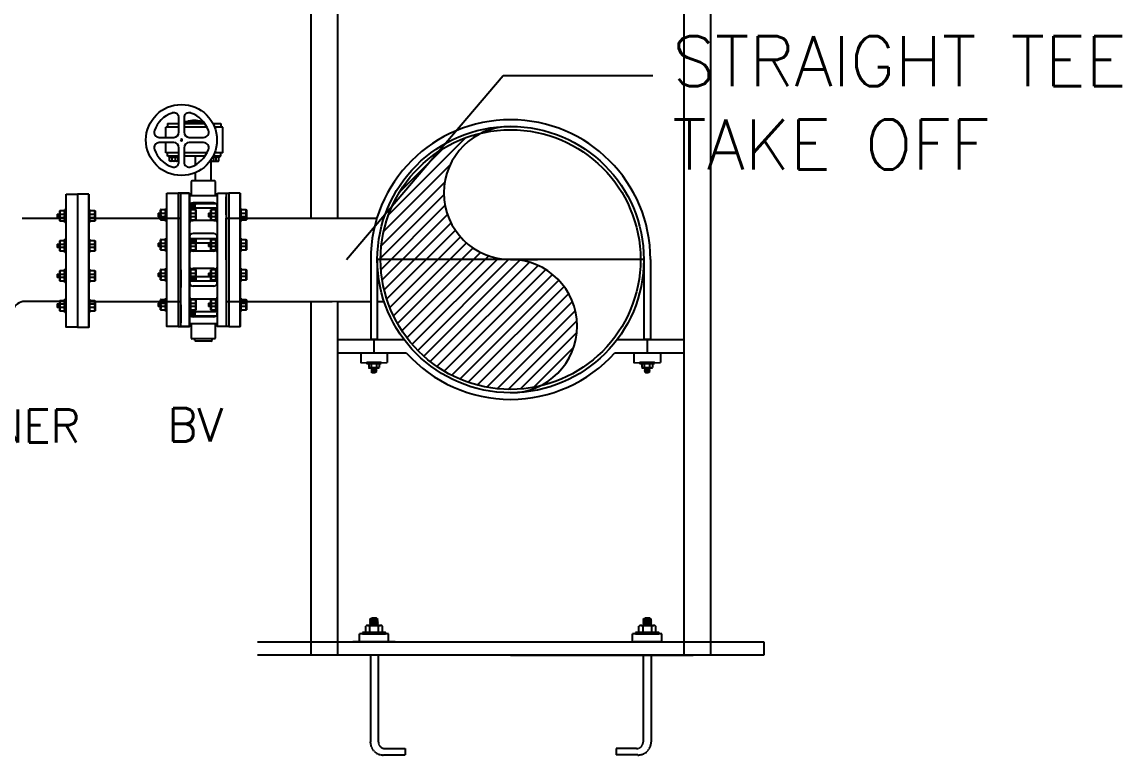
# Model space of a CAD drawing. Header units: inches. Extents: x 72601 to 92539, y -26779 to -15965.
# Drawn here: x 77623 to 79274, y -26243 to -25142 of the extents above; entities that cross this region are included whole.
import ezdxf

# ---------------------------------------------------------------- set-up
doc = ezdxf.new("R2010")
doc.units = ezdxf.units.IN
doc.header["$MEASUREMENT"] = 0
doc.linetypes.add('CENTERX2', pattern=[4, 2.5, -0.5, 0.5, -0.5])
doc.layers.add('FENCE', color=1, linetype='Continuous')
doc.layers.add('M-X-BKGD', color=8, linetype='Continuous')
doc.styles.add('SIMS', font='simplex.shx')
doc.styles.get("Standard").update_dxf_attribs({"font": 'arial.ttf'})
doc.dimstyles.get("Standard").update_dxf_attribs({"dimtxt": 0.18, "dimasz": 0.18, "dimexe": 0.18, "dimexo": 0.0625, "dimgap": 0.09, "dimtad": 0, "dimtih": 1, "dimtoh": 1, "dimdec": 4, "dimzin": 0, "dimdsep": 46, "dimtxsty": 'Standard', "dimcen": 0.09, "dimadec": 0, "dimazin": 0, "dimtfac": 1, "dimtdec": 4, "dimtofl": 0, "dimtmove": 0, "dimatfit": 3, "dimfxl": 1, "dimtolj": 1, "dimtzin": 0, "dimarcsym": 0})

msp = doc.modelspace()

# ---------------------------------------------------------------- hatches: boundary and pattern name
at = {"layer": 'M-X-BKGD'}
h = msp.add_hatch(dxfattribs=at)
h.set_pattern_fill('ANSI31', color=256, scale=100)
h.set_pattern_definition([(45, (-21363.528, -30658.236), (-8.8388348, 8.8388348), [])])
h.paths.add_polyline_path([(78399.7, -25689.2, 0.797755), (78356.4, -25499.1, -0.797722), (78313.1, -25309, 0.350006), (78161.4, -25499.1, 0.481449)])
h.paths.add_polyline_path([(78356.5, -24746.2, 0.414214), (78231.5, -24871.2, 0.414214), (78356.5, -24996.2, 1), (78356.5, -24871.2, -1)])
h.paths.add_polyline_path([(78356.5, -24368.3, 1), (78356.5, -24243.3, -1), (78356.5, -24118.3, 0.414214), (78231.5, -24243.3, 0.414214)])

# ---------------------------------------------------------------- linework, layer by layer
for p, q in [((78056.5, -24368.3), (78056.4, -25437)), ((78656.5, -24368.3), (78656.4, -26093.2)), ((78096.5, -24398.3), (78096.4, -25437)), ((78616.5, -24398.3), (78616.4, -26093.2)), ((77895.6, -25292.3), (77866.3, -25292.3)), ((77838.9, -25315.8), (77838.9, -25300.3)), ((77858.5, -25300.3), (77838.9, -25300.3)), ((77841.6, -25295), (77841.6, -25300.3)), ((77841.6, -25295), (77858.5, -25295)), ((77866.3, -25295), (77897.6, -25295)), ((77900.8, -25300.3), (77866.3, -25300.3)), ((77909.8, -25295), (77921.6, -25295)), ((77924.3, -25300.3), (77912.2, -25300.3)), ((77921.6, -25295), (77921.6, -25300.3)), ((77924.3, -25338.7), (77924.3, -25300.3)), ((77838.9, -25338.7), (77838.9, -25323.2)), ((77858.5, -25338.7), (77838.9, -25338.7)), ((77841.6, -25344), (77841.6, -25338.7)), ((77900.8, -25338.7), (77866.3, -25338.7)), ((77924.3, -25338.7), (77912.2, -25338.7)), ((77921.6, -25344), (77921.6, -25338.7)), ((77858.5, -25344), (77841.6, -25344)), ((77897.6, -25344), (77866.3, -25344)), ((77883.7, -25356.8), (77883.7, -25344)), ((77907.2, -25380.8), (77907.2, -25351.2)), ((77921.6, -25344), (77909.8, -25344)), ((77883.7, -25380.8), (77883.7, -25368.4)), ((77877.3, -25403.5), (77877.3, -25381.9)), ((77912.5, -25380.8), (77878.4, -25380.8)), ((77913.6, -25403.5), (77913.6, -25381.9)), ((77723.3, -25401), (77723.3, -25441)), ((77723.3, -25401), (77723.3, -25411)), ((77874.7, -25399.6), (77874.7, -25439.6)), ((77874.7, -25399.6), (77874.7, -25409.6)), ((77916.3, -25403.5), (77874.7, -25403.5)), ((77916.3, -25595.5), (77916.3, -25403.5)), ((77950.3, -25399.6), (77950.3, -25439.6)), ((77950.3, -25399.6), (77950.3, -25409.6)), ((77723.3, -25411), (77723.3, -25456)), ((77874.7, -25409.6), (77874.7, -25454.6)), ((77910.9, -25414), (77880, -25414)), ((77950.3, -25409.6), (77950.3, -25454.6)), ((77623.1, -25437), (77687.6, -25437)), ((77675.9, -25430.8), (77675.9, -25436.2)), ((77687.6, -25437), (77689.2, -25437)), ((77723.3, -25437), (77861.3, -25437)), ((77723.3, -25441), (77723.3, -25481)), ((77827.3, -25429.4), (77827.3, -25434.7)), ((77874.7, -25439.6), (77874.7, -25479.6)), ((77910.9, -25440.6), (77880, -25440.6)), ((77902.9, -25429.4), (77902.9, -25434.7)), ((77929.6, -25499.5), (77929.6, -25437)), ((77929.6, -25437), (78088.5, -25437)), ((77950.3, -25439.6), (77950.3, -25479.6)), ((77959.8, -25437), (78096.4, -25437)), ((78096.4, -25437), (78155.8, -25437)), ((77723.3, -25456), (77723.3, -25501)), ((77874.7, -25454.6), (77874.7, -25499.6)), ((77950.3, -25454.6), (77950.3, -25499.6)), ((77827.3, -25474.4), (77827.3, -25479.7)), ((77910.9, -25460), (77880, -25460)), ((77902.9, -25474.4), (77902.9, -25479.7)), ((77675.9, -25475.8), (77675.9, -25481.2)), ((77723.3, -25481), (77723.3, -25521)), ((77874.7, -25479.6), (77874.7, -25519.6)), ((77910.9, -25486.6), (77880, -25486.6)), ((77950.3, -25479.6), (77950.3, -25519.6)), ((77723.3, -25501), (77723.3, -25546)), ((77874.7, -25499.6), (77874.7, -25544.6)), ((77950.3, -25499.6), (77950.3, -25544.6)), ((78146.4, -25499.1), (78146.4, -25619.1)), ((78556.4, -25499.1), (78156.4, -25499.1)), ((78156.4, -25499.1), (78156.4, -25619.1)), ((78356.4, -25499.1), (78396.6, -25499.1)), ((78556.4, -25499.1), (78556.4, -25619.1)), ((78566.4, -25499.1), (78566.4, -25619.1)), ((77675.9, -25520.8), (77675.9, -25526.2)), ((77723.3, -25521), (77723.3, -25561)), ((77827.3, -25519.4), (77827.3, -25524.7)), ((77874.7, -25519.6), (77874.7, -25559.6)), ((77910.9, -25512.4), (77880, -25512.4)), ((77902.9, -25519.4), (77902.9, -25524.7)), ((77950.3, -25519.6), (77950.3, -25559.6)), ((77910.9, -25539.1), (77880, -25539.1)), ((77723.3, -25546), (77723.3, -25591)), ((77874.7, -25544.6), (77874.7, -25589.6)), ((77950.3, -25544.6), (77950.3, -25589.6)), ((77684.4, -25562), (77627.1, -25562)), ((77687.6, -25562), (77627.1, -25562)), ((77675.9, -25565.8), (77675.9, -25571.2)), ((77687.6, -25562), (77689.2, -25562)), ((77723.3, -25561), (77723.3, -25601)), ((77723.3, -25562), (77861.3, -25562)), ((77827.3, -25564.4), (77827.3, -25569.7)), ((77874.7, -25559.6), (77874.7, -25599.6)), ((77910.9, -25558.4), (77880, -25558.4)), ((77902.9, -25564.4), (77902.9, -25569.7)), ((77929.6, -25562), (78088.7, -25562)), ((77950.3, -25559.6), (77950.3, -25599.6)), ((77959.8, -25561.6), (78096.4, -25562)), ((78056.4, -25561.9), (78056.4, -26093.2)), ((78096.4, -25562), (78146.4, -25562.2)), ((78096.4, -25562), (78096.4, -26093.2)), ((78156.4, -25562.2), (78166.7, -25562.3)), ((77874.7, -25589.6), (77874.7, -25599.6)), ((77910.9, -25585.1), (77880, -25585.1)), ((77950.3, -25589.6), (77950.3, -25599.6)), ((77723.3, -25591), (77723.3, -25601)), ((77916.3, -25595.5), (77874.7, -25595.5)), ((77877.3, -25617.1), (77877.3, -25595.5)), ((77913.6, -25617.1), (77913.6, -25595.5)), ((77912.5, -25618.2), (77878.4, -25618.2)), ((77882.7, -25620.6), (77882.7, -25618.2)), ((77907.2, -25621.7), (77883.7, -25621.7)), ((77908.3, -25620.6), (77908.3, -25618.2)), ((78096.4, -25619.1), (78196.4, -25619.1)), ((78156.4, -25619.1), (78146.4, -25619.1)), ((78151.4, -25619.1), (78151.4, -25639.1)), ((78176.4, -25619.1), (78176.4, -25619.1)), ((78516.4, -25619.1), (78616.4, -25619.1)), ((78566.4, -25619.1), (78556.4, -25619.1)), ((78566.4, -25619.1), (78556.4, -25619.1)), ((78561.4, -25619.1), (78561.4, -25639.1)), ((78096.4, -25639.1), (78199.9, -25639.1)), ((78131.5, -25639.1), (78131.5, -25654)), ((78171.4, -25639.1), (78171.4, -25653.9)), ((78512.9, -25639.1), (78616.4, -25639.1)), ((78541.5, -25639.1), (78541.5, -25654)), ((78581.4, -25639.1), (78581.4, -25653.9)), ((78131.5, -25654), (78171.4, -25653.9)), ((78143.4, -25656), (78143.4, -25661.2)), ((78147.1, -25656), (78147.1, -25661.2)), ((78155.6, -25661.2), (78155.6, -25656)), ((78159.3, -25656), (78159.3, -25661.2)), ((78541.5, -25654), (78581.4, -25653.9)), ((78553.4, -25656), (78553.4, -25661.2)), ((78557.1, -25656), (78557.1, -25661.2)), ((78565.6, -25661.2), (78565.6, -25656)), ((78569.3, -25656), (78569.3, -25661.2)), ((78157.5, -25661.9), (78145.2, -25661.9)), ((78147.4, -25662.1), (78147.6, -25661.9)), ((78147.4, -25662.1), (78148, -25662.5)), ((78147.4, -25663), (78148, -25662.5)), ((78147.4, -25663), (78148, -25663.4)), ((78147.4, -25663.9), (78148, -25663.4)), ((78147.4, -25663.9), (78148, -25664.4)), ((78147.4, -25664.8), (78148, -25664.4)), ((78147.4, -25664.8), (78148, -25665.3)), ((78147.4, -25665.8), (78148, -25665.3)), ((78147.4, -25665.8), (78148, -25666.2)), ((78147.4, -25666.7), (78148, -25666.2)), ((78147.4, -25666.7), (78148, -25667.2)), ((78147.4, -25667.6), (78148, -25667.2)), ((78147.4, -25667.6), (78149, -25668.8)), ((78154.9, -25667.8), (78147.7, -25667.8)), ((78154.9, -25662.2), (78148, -25662.5)), ((78154.9, -25663.2), (78148, -25663.4)), ((78154.9, -25664.1), (78148, -25664.4)), ((78154.9, -25665), (78148, -25665.3)), ((78154.9, -25666), (78148, -25666.2)), ((78154.9, -25666.9), (78148, -25667.2)), ((78149, -25668.8), (78153.3, -25668.8)), ((78154.9, -25667.8), (78153.3, -25668.8)), ((78155.4, -25661.9), (78154.9, -25662.2)), ((78155.6, -25662.7), (78154.9, -25662.2)), ((78155.6, -25662.7), (78154.9, -25663.2)), ((78155.6, -25663.6), (78154.9, -25663.2)), ((78155.6, -25663.6), (78154.9, -25664.1)), ((78155.6, -25664.6), (78154.9, -25664.1)), ((78155.6, -25664.6), (78154.9, -25665)), ((78155.6, -25665.5), (78154.9, -25665)), ((78155.6, -25666.5), (78154.9, -25666.9)), ((78155.6, -25667.4), (78154.9, -25666.9)), ((78155.6, -25667.4), (78154.9, -25667.8)), ((78155.6, -25665.5), (78155, -25666)), ((78155.6, -25666.5), (78155, -25666)), ((78567.5, -25661.9), (78555.2, -25661.9)), ((78557.4, -25662.1), (78557.6, -25661.9)), ((78557.4, -25662.1), (78558, -25662.5)), ((78557.4, -25663), (78558, -25662.5)), ((78557.4, -25663), (78558, -25663.5)), ((78557.4, -25663.9), (78558, -25663.5)), ((78557.4, -25663.9), (78558, -25664.4)), ((78557.4, -25664.9), (78558, -25664.4)), ((78557.4, -25664.9), (78558, -25665.3)), ((78557.4, -25665.8), (78558, -25665.3)), ((78557.4, -25665.8), (78558, -25666.2)), ((78557.4, -25666.7), (78558, -25666.2)), ((78557.4, -25666.7), (78558, -25667.2)), ((78557.4, -25667.6), (78558, -25667.2)), ((78557.4, -25667.6), (78559, -25668.8)), ((78564.9, -25667.9), (78557.7, -25667.9)), ((78564.9, -25662.3), (78558, -25662.5)), ((78564.9, -25663.2), (78558, -25663.5)), ((78564.9, -25664.1), (78558, -25664.4)), ((78564.9, -25665), (78558, -25665.3)), ((78564.9, -25666), (78558, -25666.2)), ((78564.9, -25666.9), (78558, -25667.2)), ((78559, -25668.8), (78563.3, -25668.8)), ((78564.9, -25667.9), (78563.3, -25668.8)), ((78565.4, -25661.9), (78564.9, -25662.3)), ((78565.6, -25662.7), (78564.9, -25662.3)), ((78565.6, -25662.7), (78564.9, -25663.2)), ((78565.6, -25663.6), (78564.9, -25663.2)), ((78565.6, -25663.6), (78564.9, -25664.1)), ((78565.6, -25664.6), (78564.9, -25664.1)), ((78565.6, -25664.6), (78564.9, -25665)), ((78565.6, -25665.5), (78564.9, -25665)), ((78565.6, -25666.5), (78564.9, -25666.9)), ((78565.6, -25667.4), (78564.9, -25666.9)), ((78565.6, -25667.4), (78564.9, -25667.9)), ((78565.6, -25665.5), (78565, -25666)), ((78565.6, -25666.5), (78565, -25666)), ((78138.9, -26058.1), (78138.9, -26049.8)), ((78141.7, -26048.6), (78161.4, -26048.6)), ((78144.8, -26039.9), (78145.8, -26039.1)), ((78144.8, -26039.9), (78145.8, -26040.6)), ((78144.8, -26041.3), (78145.8, -26040.6)), ((78144.8, -26041.3), (78145.8, -26042.1)), ((78144.8, -26042.8), (78145.8, -26042.1)), ((78144.8, -26042.8), (78145.8, -26043.6)), ((78144.8, -26044.4), (78145.8, -26043.6)), ((78144.8, -26044.4), (78145.8, -26045.1)), ((78144.8, -26045.9), (78145.8, -26045.1)), ((78144.8, -26045.9), (78145.8, -26046.6)), ((78144.8, -26047.3), (78145.8, -26046.6)), ((78144.8, -26047.3), (78145.8, -26048.1)), ((78144.8, -26049.8), (78144.8, -26058.1)), ((78145.2, -26048.6), (78145.8, -26048.1)), ((78145.8, -26039.1), (78148.4, -26037.6)), ((78145.8, -26039.1), (78157.3, -26039.1)), ((78145.8, -26040.6), (78156.8, -26040.2)), ((78145.8, -26042.1), (78156.8, -26041.7)), ((78145.8, -26043.6), (78156.8, -26043.2)), ((78145.8, -26045.1), (78156.8, -26044.7)), ((78145.8, -26046.6), (78156.8, -26046.2)), ((78145.8, -26048.1), (78156.8, -26047.6)), ((78155.3, -26037.6), (78148.4, -26037.6)), ((78157.8, -26039.5), (78155.3, -26037.6)), ((78157.8, -26039.5), (78156.8, -26040.2)), ((78157.8, -26041), (78156.8, -26040.2)), ((78157.8, -26041), (78156.8, -26041.7)), ((78157.8, -26042.5), (78156.8, -26041.7)), ((78157.8, -26042.5), (78156.8, -26043.2)), ((78157.8, -26043.9), (78156.8, -26043.2)), ((78157.8, -26043.9), (78156.8, -26044.7)), ((78157.8, -26045.4), (78156.8, -26044.7)), ((78157.8, -26045.4), (78156.8, -26046.2)), ((78157.8, -26046.9), (78156.8, -26046.2)), ((78157.8, -26046.9), (78156.8, -26047.6)), ((78157.8, -26048.4), (78156.8, -26047.6)), ((78157.8, -26048.4), (78157.6, -26048.6)), ((78158.4, -26058.1), (78158.4, -26049.8)), ((78164.3, -26058.1), (78164.3, -26049.8)), ((78548.9, -26058.1), (78548.9, -26049.8)), ((78551.7, -26048.6), (78571.4, -26048.6)), ((78554.8, -26039.8), (78555.8, -26039.1)), ((78554.8, -26039.8), (78555.8, -26040.6)), ((78554.8, -26041.3), (78555.8, -26040.6)), ((78554.8, -26041.3), (78555.8, -26042)), ((78554.8, -26042.8), (78555.8, -26042)), ((78554.8, -26042.8), (78555.8, -26043.6)), ((78554.8, -26044.4), (78555.8, -26043.6)), ((78554.8, -26044.4), (78555.8, -26045.1)), ((78554.8, -26045.8), (78555.8, -26045.1)), ((78554.8, -26045.8), (78555.8, -26046.6)), ((78554.8, -26047.3), (78555.8, -26046.6)), ((78554.8, -26047.3), (78555.8, -26048.1)), ((78554.8, -26049.8), (78554.8, -26058.1)), ((78555.1, -26048.6), (78555.8, -26048.1)), ((78555.8, -26039.1), (78558.4, -26037.6)), ((78555.8, -26039.1), (78567.3, -26039.1)), ((78555.8, -26040.6), (78566.8, -26040.2)), ((78555.8, -26042.1), (78566.8, -26041.7)), ((78555.8, -26043.6), (78566.8, -26043.2)), ((78555.8, -26045.1), (78566.8, -26044.7)), ((78555.8, -26046.6), (78566.8, -26046.1)), ((78555.8, -26048.1), (78566.8, -26047.6)), ((78565.3, -26037.6), (78558.4, -26037.6)), ((78567.8, -26039.5), (78565.3, -26037.6)), ((78567.8, -26039.5), (78566.8, -26040.2)), ((78567.8, -26040.9), (78566.8, -26040.2)), ((78567.8, -26040.9), (78566.8, -26041.7)), ((78567.8, -26042.4), (78566.8, -26041.7)), ((78567.8, -26042.4), (78566.8, -26043.2)), ((78567.8, -26043.9), (78566.8, -26043.2)), ((78567.8, -26043.9), (78566.8, -26044.7)), ((78567.8, -26045.4), (78566.8, -26044.7)), ((78567.8, -26045.4), (78566.8, -26046.1)), ((78567.8, -26046.9), (78566.8, -26046.1)), ((78567.8, -26046.9), (78566.8, -26047.6)), ((78567.8, -26048.4), (78566.8, -26047.6)), ((78567.8, -26048.4), (78567.5, -26048.6)), ((78568.4, -26058.1), (78568.4, -26049.8)), ((78574.3, -26058.1), (78574.3, -26049.8)), ((78173.4, -26061.3), (78129.5, -26061.4)), ((78129.5, -26073.3), (78129.5, -26061.4)), ((78173.4, -26073.3), (78173.4, -26061.3)), ((78583.4, -26061.3), (78539.4, -26061.3)), ((78539.4, -26073.3), (78539.4, -26061.4)), ((78583.4, -26073.2), (78583.4, -26061.3)), ((77976.4, -26073.2), (78736.4, -26073.2)), ((78183.4, -26073.2), (78119.5, -26073.2)), ((78171.4, -26073.2), (78131.4, -26073.2)), ((78581.4, -26073.2), (78541.4, -26073.2)), ((78736.4, -26073.2), (78736.4, -26093.3)), ((78736.4, -26093.3), (77976.4, -26093.2)), ((78356.4, -26093.2), (78630.6, -26093.2))]:
    msp.add_line(p, q, dxfattribs=at)
at = {"layer": 'M-X-BKGD', "linetype": 'Continuous'}
for p, q in [((77858.5, -25307.9), (77858.5, -25286.2)), ((77866.3, -25286.2), (77866.3, -25307.9)), ((77829.1, -25315.6), (77850.8, -25315.6)), ((77850.8, -25323.4), (77829.1, -25323.4)), ((77874, -25315.6), (77895.6, -25315.6)), ((77895.6, -25323.4), (77874, -25323.4)), ((77858.5, -25352.7), (77858.5, -25331.1)), ((77866.3, -25331.1), (77866.3, -25352.7)), ((77843.3, -25344), (77843.3, -25345.4)), ((77843.3, -25344), (77858.2, -25344)), ((77843.3, -25345.4), (77858.2, -25345.4)), ((77844.7, -25345.9), (77845.2, -25345.4)), ((77844.7, -25350.7), (77844.7, -25345.9)), ((77845.2, -25351.2), (77844.7, -25350.7)), ((77856.4, -25351.2), (77845.2, -25351.2)), ((77848.7, -25350.2), (77848.7, -25345.4)), ((77852.8, -25345.4), (77852.8, -25350.2)), ((77856.9, -25345.9), (77856.4, -25345.4)), ((77856.9, -25350.7), (77856.4, -25351.2)), ((77856.9, -25345.9), (77856.9, -25350.7)), ((77858.2, -25344), (77858.2, -25345.4)), ((77906.3, -25349.8), (77906.3, -25350.7)), ((77906.3, -25350.7), (77906.8, -25351.2)), ((77906.8, -25351.2), (77918, -25351.2)), ((77919.9, -25345.4), (77909, -25345.4)), ((77919.9, -25344), (77909.8, -25344)), ((77910.4, -25345.4), (77910.4, -25350.2)), ((77914.5, -25350.2), (77914.5, -25345.4)), ((77918.5, -25345.9), (77918, -25345.4)), ((77918, -25351.2), (77918.5, -25350.7)), ((77918.5, -25350.7), (77918.5, -25345.9)), ((77919.9, -25344), (77919.9, -25345.4)), ((77861.3, -25599.5), (77861.3, -25399.6)), ((77861.3, -25399.6), (77874.7, -25399.6)), ((77861.3, -25431.7), (77861.3, -25405.1)), ((77874.7, -25399.6), (77874.7, -25599.5)), ((77874.7, -25595.5), (77874.7, -25403.5)), ((77916.3, -25399.6), (77929.6, -25399.6)), ((77916.3, -25599.5), (77916.3, -25399.6)), ((77929.6, -25399.6), (77929.6, -25599.5)), ((77929.6, -25431.7), (77929.6, -25405.1)), ((77680.4, -25425.4), (77679.7, -25426.1)), ((77680.4, -25425.4), (77686.8, -25425.4)), ((77686.8, -25425.4), (77687.5, -25426.1)), ((77687.5, -25443.4), (77687.5, -25423.7)), ((77689.2, -25423.7), (77687.5, -25423.7)), ((77723.3, -25423.7), (77725, -25423.7)), ((77725, -25443.4), (77725, -25423.7)), ((77725.7, -25425.4), (77725, -25426.1)), ((77725.7, -25425.4), (77732.1, -25425.4)), ((77732.1, -25425.4), (77732.8, -25426.1)), ((77831.8, -25424), (77831.1, -25424.6)), ((77831.1, -25439.5), (77831.1, -25424.6)), ((77831.8, -25424), (77838.2, -25424)), ((77838.2, -25424), (77838.9, -25424.6)), ((77838.9, -25441.9), (77838.9, -25422.2)), ((77840.6, -25422.2), (77838.9, -25422.2)), ((77838.9, -25424.6), (77838.9, -25439.5)), ((77874.7, -25414.8), (77916.3, -25414.8)), ((77916.3, -25422), (77874.7, -25422)), ((77874.7, -25422.2), (77876.4, -25422.2)), ((77876.4, -25441.9), (77876.4, -25422.2)), ((77877.1, -25424), (77876.4, -25424.6)), ((77877.1, -25424), (77883.5, -25424)), ((77883.5, -25424), (77884.2, -25424.6)), ((77884.2, -25424.6), (77884.2, -25439.5)), ((77907.4, -25424), (77906.7, -25424.6)), ((77906.7, -25439.5), (77906.7, -25424.6)), ((77907.4, -25424), (77913.8, -25424)), ((77913.8, -25424), (77914.5, -25424.6)), ((77914.5, -25441.9), (77914.5, -25422.2)), ((77916.3, -25422.2), (77914.5, -25422.2)), ((77914.5, -25424.6), (77914.5, -25439.5)), ((77950.3, -25422.2), (77952.1, -25422.2)), ((77952.1, -25441.9), (77952.1, -25422.2)), ((77952.7, -25424), (77952.1, -25424.6)), ((77952.7, -25424), (77959.2, -25424)), ((77959.2, -25424), (77959.8, -25424.6)), ((77959.8, -25424.6), (77959.8, -25439.5)), ((77675.9, -25430.8), (77679.7, -25430.8)), ((77679.7, -25436.2), (77675.9, -25436.2)), ((77679.7, -25440.9), (77679.7, -25426.1)), ((77680.4, -25441.6), (77679.7, -25440.9)), ((77686.8, -25441.6), (77680.4, -25441.6)), ((77681, -25430.8), (77686.1, -25430.8)), ((77686.1, -25436.2), (77681, -25436.2)), ((77687.5, -25440.9), (77686.8, -25441.6)), ((77687.5, -25426.1), (77687.5, -25440.9)), ((77725, -25430.8), (77731.5, -25430.8)), ((77731.5, -25436.2), (77725, -25436.2)), ((77725.7, -25441.6), (77725, -25440.9)), ((77732.1, -25441.6), (77725.7, -25441.6)), ((77732.8, -25440.9), (77732.1, -25441.6)), ((77732.8, -25426.1), (77732.8, -25440.9)), ((77827.3, -25429.4), (77831.1, -25429.4)), ((77831.1, -25434.7), (77827.3, -25434.7)), ((77831.8, -25440.1), (77831.1, -25439.5)), ((77838.2, -25440.1), (77831.8, -25440.1)), ((77832.4, -25429.4), (77837.5, -25429.4)), ((77837.5, -25434.7), (77832.4, -25434.7)), ((77838.9, -25439.5), (77838.2, -25440.1)), ((77840.6, -25441.9), (77838.9, -25441.9)), ((77874.7, -25441.9), (77876.4, -25441.9)), ((77876.4, -25429.4), (77882.9, -25429.4)), ((77882.9, -25434.7), (77876.4, -25434.7)), ((77877.1, -25440.1), (77876.4, -25439.5)), ((77883.5, -25440.1), (77877.1, -25440.1)), ((77884.2, -25439.5), (77883.5, -25440.1)), ((77902.9, -25429.4), (77906.7, -25429.4)), ((77906.7, -25434.7), (77902.9, -25434.7)), ((77907.4, -25440.1), (77906.7, -25439.5)), ((77913.8, -25440.1), (77907.4, -25440.1)), ((77908, -25429.4), (77913.2, -25429.4)), ((77913.2, -25434.7), (77908, -25434.7)), ((77914.5, -25439.5), (77913.8, -25440.1)), ((77916.3, -25441.9), (77914.5, -25441.9)), ((77950.3, -25441.9), (77952.1, -25441.9)), ((77952.1, -25429.4), (77958.5, -25429.4)), ((77958.5, -25434.7), (77952.1, -25434.7)), ((77952.7, -25440.1), (77952.1, -25439.5)), ((77959.2, -25440.1), (77952.7, -25440.1)), ((77959.8, -25439.5), (77959.2, -25440.1)), ((77689.2, -25443.4), (77687.5, -25443.4)), ((77723.3, -25443.4), (77725, -25443.4)), ((77861.3, -25484.3), (77861.3, -25457.7)), ((77929.6, -25484.3), (77929.6, -25457.7)), ((77680.4, -25470.4), (77679.7, -25471.1)), ((77679.7, -25485.9), (77679.7, -25471.1)), ((77680.4, -25470.4), (77686.8, -25470.4)), ((77686.8, -25470.4), (77687.5, -25471.1)), ((77687.5, -25488.4), (77687.5, -25468.7)), ((77689.2, -25468.7), (77687.5, -25468.7)), ((77687.5, -25471.1), (77687.5, -25485.9)), ((77723.3, -25468.7), (77725, -25468.7)), ((77725, -25488.4), (77725, -25468.7)), ((77725.7, -25470.4), (77725, -25471.1)), ((77725.7, -25470.4), (77732.1, -25470.4)), ((77732.1, -25470.4), (77732.8, -25471.1)), ((77732.8, -25471.1), (77732.8, -25485.9)), ((77827.3, -25474.4), (77831.1, -25474.4)), ((77831.8, -25469), (77831.1, -25469.6)), ((77831.1, -25484.5), (77831.1, -25469.6)), ((77831.8, -25469), (77838.2, -25469)), ((77832.4, -25474.4), (77837.5, -25474.4)), ((77838.2, -25469), (77838.9, -25469.6)), ((77838.9, -25486.9), (77838.9, -25467.2)), ((77840.6, -25467.2), (77838.9, -25467.2)), ((77838.9, -25469.6), (77838.9, -25484.5)), ((77874.7, -25467.2), (77876.4, -25467.2)), ((77874.7, -25467.4), (77916.3, -25467.4)), ((77916.3, -25474.7), (77874.7, -25474.7)), ((77876.4, -25486.9), (77876.4, -25467.2)), ((77877.1, -25469), (77876.4, -25469.6)), ((77876.4, -25474.4), (77882.9, -25474.4)), ((77877.1, -25469), (77883.5, -25469)), ((77883.5, -25469), (77884.2, -25469.6)), ((77884.2, -25469.6), (77884.2, -25484.5)), ((77902.9, -25474.4), (77906.7, -25474.4)), ((77907.4, -25469), (77906.7, -25469.6)), ((77906.7, -25484.5), (77906.7, -25469.6)), ((77907.4, -25469), (77913.8, -25469)), ((77908, -25474.4), (77913.2, -25474.4)), ((77913.8, -25469), (77914.5, -25469.6)), ((77914.5, -25486.9), (77914.5, -25467.2)), ((77916.3, -25467.2), (77914.5, -25467.2)), ((77914.5, -25469.6), (77914.5, -25484.5)), ((77950.3, -25467.2), (77952.1, -25467.2)), ((77952.1, -25486.9), (77952.1, -25467.2)), ((77952.7, -25469), (77952.1, -25469.6)), ((77952.1, -25474.4), (77958.5, -25474.4)), ((77952.7, -25469), (77959.2, -25469)), ((77959.2, -25469), (77959.8, -25469.6)), ((77959.8, -25469.6), (77959.8, -25484.5)), ((77675.9, -25475.8), (77679.7, -25475.8)), ((77679.7, -25481.2), (77675.9, -25481.2)), ((77680.4, -25486.6), (77679.7, -25485.9)), ((77686.8, -25486.6), (77680.4, -25486.6)), ((77681, -25475.8), (77686.1, -25475.8)), ((77686.1, -25481.2), (77681, -25481.2)), ((77687.5, -25485.9), (77686.8, -25486.6)), ((77689.2, -25488.4), (77687.5, -25488.4)), ((77723.3, -25488.4), (77725, -25488.4)), ((77725, -25475.8), (77731.5, -25475.8)), ((77731.5, -25481.2), (77725, -25481.2)), ((77725.7, -25486.6), (77725, -25485.9)), ((77732.1, -25486.6), (77725.7, -25486.6)), ((77732.8, -25485.9), (77732.1, -25486.6)), ((77831.1, -25479.7), (77827.3, -25479.7)), ((77831.8, -25485.1), (77831.1, -25484.5)), ((77838.2, -25485.1), (77831.8, -25485.1)), ((77837.5, -25479.7), (77832.4, -25479.7)), ((77838.9, -25484.5), (77838.2, -25485.1)), ((77840.6, -25486.9), (77838.9, -25486.9)), ((77874.7, -25486.9), (77876.4, -25486.9)), ((77882.9, -25479.7), (77876.4, -25479.7)), ((77877.1, -25485.1), (77876.4, -25484.5)), ((77883.5, -25485.1), (77877.1, -25485.1)), ((77884.2, -25484.5), (77883.5, -25485.1)), ((77906.7, -25479.7), (77902.9, -25479.7)), ((77907.4, -25485.1), (77906.7, -25484.5)), ((77913.8, -25485.1), (77907.4, -25485.1)), ((77913.2, -25479.7), (77908, -25479.7)), ((77914.5, -25484.5), (77913.8, -25485.1)), ((77916.3, -25486.9), (77914.5, -25486.9)), ((77950.3, -25486.9), (77952.1, -25486.9)), ((77958.5, -25479.7), (77952.1, -25479.7)), ((77952.7, -25485.1), (77952.1, -25484.5)), ((77959.2, -25485.1), (77952.7, -25485.1)), ((77959.8, -25484.5), (77959.2, -25485.1)), ((77675.9, -25520.8), (77679.7, -25520.8)), ((77680.4, -25515.4), (77679.7, -25516.1)), ((77679.7, -25530.9), (77679.7, -25516.1)), ((77680.4, -25515.4), (77686.8, -25515.4)), ((77681, -25520.8), (77686.1, -25520.8)), ((77686.8, -25515.4), (77687.5, -25516.1)), ((77687.5, -25533.4), (77687.5, -25513.7)), ((77689.2, -25513.7), (77687.5, -25513.7)), ((77687.5, -25516.1), (77687.5, -25530.9)), ((77723.3, -25513.7), (77725, -25513.7)), ((77725, -25533.4), (77725, -25513.7)), ((77725.7, -25515.4), (77725, -25516.1)), ((77725, -25520.8), (77731.5, -25520.8)), ((77725.7, -25515.4), (77732.1, -25515.4)), ((77732.1, -25515.4), (77732.8, -25516.1)), ((77732.8, -25516.1), (77732.8, -25530.9)), ((77827.3, -25519.4), (77831.1, -25519.4)), ((77831.8, -25514), (77831.1, -25514.6)), ((77831.1, -25529.5), (77831.1, -25514.6)), ((77831.8, -25514), (77838.2, -25514)), ((77832.4, -25519.4), (77837.5, -25519.4)), ((77838.2, -25514), (77838.9, -25514.6)), ((77838.9, -25531.9), (77838.9, -25512.2)), ((77840.6, -25512.2), (77838.9, -25512.2)), ((77838.9, -25514.6), (77838.9, -25529.5)), ((77861.3, -25514.7), (77861.3, -25541.3)), ((77874.7, -25512.2), (77876.4, -25512.2)), ((77874.7, -25524.4), (77916.3, -25524.4)), ((77876.4, -25531.9), (77876.4, -25512.2)), ((77877.1, -25514), (77876.4, -25514.6)), ((77876.4, -25519.4), (77882.9, -25519.4)), ((77877.1, -25514), (77883.5, -25514)), ((77883.5, -25514), (77884.2, -25514.6)), ((77884.2, -25514.6), (77884.2, -25529.5)), ((77902.9, -25519.4), (77906.7, -25519.4)), ((77907.4, -25514), (77906.7, -25514.6)), ((77906.7, -25529.5), (77906.7, -25514.6)), ((77907.4, -25514), (77913.8, -25514)), ((77908, -25519.4), (77913.2, -25519.4)), ((77913.8, -25514), (77914.5, -25514.6)), ((77914.5, -25531.9), (77914.5, -25512.2)), ((77916.3, -25512.2), (77914.5, -25512.2)), ((77914.5, -25514.6), (77914.5, -25529.5)), ((77929.6, -25514.7), (77929.6, -25541.3)), ((77950.3, -25512.2), (77952.1, -25512.2)), ((77952.1, -25531.9), (77952.1, -25512.2)), ((77952.7, -25514), (77952.1, -25514.6)), ((77952.1, -25519.4), (77958.5, -25519.4)), ((77952.7, -25514), (77959.2, -25514)), ((77959.2, -25514), (77959.8, -25514.6)), ((77959.8, -25514.6), (77959.8, -25529.5)), ((77679.7, -25526.2), (77675.9, -25526.2)), ((77680.4, -25531.6), (77679.7, -25530.9)), ((77686.8, -25531.6), (77680.4, -25531.6)), ((77686.1, -25526.2), (77681, -25526.2)), ((77687.5, -25530.9), (77686.8, -25531.6)), ((77689.2, -25533.4), (77687.5, -25533.4)), ((77723.3, -25533.4), (77725, -25533.4)), ((77731.5, -25526.2), (77725, -25526.2)), ((77725.7, -25531.6), (77725, -25530.9)), ((77732.1, -25531.6), (77725.7, -25531.6)), ((77732.8, -25530.9), (77732.1, -25531.6)), ((77831.1, -25524.7), (77827.3, -25524.7)), ((77831.8, -25530.1), (77831.1, -25529.5)), ((77838.2, -25530.1), (77831.8, -25530.1)), ((77837.5, -25524.7), (77832.4, -25524.7)), ((77838.9, -25529.5), (77838.2, -25530.1)), ((77840.6, -25531.9), (77838.9, -25531.9)), ((77916.3, -25531.6), (77874.7, -25531.6)), ((77874.7, -25531.9), (77876.4, -25531.9)), ((77882.9, -25524.7), (77876.4, -25524.7)), ((77877.1, -25530.1), (77876.4, -25529.5)), ((77883.5, -25530.1), (77877.1, -25530.1)), ((77884.2, -25529.5), (77883.5, -25530.1)), ((77906.7, -25524.7), (77902.9, -25524.7)), ((77907.4, -25530.1), (77906.7, -25529.5)), ((77913.8, -25530.1), (77907.4, -25530.1)), ((77913.2, -25524.7), (77908, -25524.7)), ((77914.5, -25529.5), (77913.8, -25530.1)), ((77916.3, -25531.9), (77914.5, -25531.9)), ((77950.3, -25531.9), (77952.1, -25531.9)), ((77958.5, -25524.7), (77952.1, -25524.7)), ((77952.7, -25530.1), (77952.1, -25529.5)), ((77959.2, -25530.1), (77952.7, -25530.1)), ((77959.8, -25529.5), (77959.2, -25530.1)), ((77838.9, -25576.9), (77838.9, -25557.2)), ((77840.6, -25557.2), (77838.9, -25557.2)), ((77874.7, -25557.2), (77876.4, -25557.2)), ((77876.4, -25576.9), (77876.4, -25557.2)), ((77914.5, -25576.9), (77914.5, -25557.2)), ((77916.3, -25557.2), (77914.5, -25557.2)), ((77950.3, -25557.2), (77952.1, -25557.2)), ((77952.1, -25576.9), (77952.1, -25557.2)), ((77675.9, -25565.8), (77679.7, -25565.8)), ((77679.7, -25571.2), (77675.9, -25571.2)), ((77680.4, -25560.4), (77679.7, -25561.1)), ((77679.7, -25575.9), (77679.7, -25561.1)), ((77680.4, -25560.4), (77686.8, -25560.4)), ((77681, -25565.8), (77686.1, -25565.8)), ((77686.1, -25571.2), (77681, -25571.2)), ((77686.8, -25560.4), (77687.5, -25561.1)), ((77687.5, -25578.4), (77687.5, -25558.7)), ((77689.2, -25558.7), (77687.5, -25558.7)), ((77687.5, -25561.1), (77687.5, -25575.9)), ((77723.3, -25558.7), (77725, -25558.7)), ((77725, -25578.4), (77725, -25558.7)), ((77725.7, -25560.4), (77725, -25561.1)), ((77725, -25565.8), (77731.5, -25565.8)), ((77731.5, -25571.2), (77725, -25571.2)), ((77725.7, -25560.4), (77732.1, -25560.4)), ((77732.1, -25560.4), (77732.8, -25561.1)), ((77732.8, -25561.1), (77732.8, -25575.9)), ((77827.3, -25564.4), (77831.1, -25564.4)), ((77831.1, -25569.7), (77827.3, -25569.7)), ((77831.8, -25559), (77831.1, -25559.6)), ((77831.1, -25574.5), (77831.1, -25559.6)), ((77831.8, -25559), (77838.2, -25559)), ((77832.4, -25564.4), (77837.5, -25564.4)), ((77837.5, -25569.7), (77832.4, -25569.7)), ((77838.2, -25559), (77838.9, -25559.6)), ((77838.9, -25559.6), (77838.9, -25574.5)), ((77861.3, -25567.3), (77861.3, -25594)), ((77877.1, -25559), (77876.4, -25559.6)), ((77876.4, -25564.4), (77882.9, -25564.4)), ((77882.9, -25569.7), (77876.4, -25569.7)), ((77877.1, -25559), (77883.5, -25559)), ((77883.5, -25559), (77884.2, -25559.6)), ((77884.2, -25559.6), (77884.2, -25574.5)), ((77902.9, -25564.4), (77906.7, -25564.4)), ((77906.7, -25569.7), (77902.9, -25569.7)), ((77907.4, -25559), (77906.7, -25559.6)), ((77906.7, -25574.5), (77906.7, -25559.6)), ((77907.4, -25559), (77913.8, -25559)), ((77908, -25564.4), (77913.2, -25564.4)), ((77913.2, -25569.7), (77908, -25569.7)), ((77913.8, -25559), (77914.5, -25559.6)), ((77914.5, -25559.6), (77914.5, -25574.5)), ((77929.6, -25567.3), (77929.6, -25594)), ((77952.7, -25559), (77952.1, -25559.6)), ((77952.1, -25564.4), (77958.5, -25564.4)), ((77958.5, -25569.7), (77952.1, -25569.7)), ((77952.7, -25559), (77959.2, -25559)), ((77959.2, -25559), (77959.8, -25559.6)), ((77959.8, -25559.6), (77959.8, -25574.5)), ((77680.4, -25576.6), (77679.7, -25575.9)), ((77686.8, -25576.6), (77680.4, -25576.6)), ((77687.5, -25575.9), (77686.8, -25576.6)), ((77689.2, -25578.4), (77687.5, -25578.4)), ((77723.3, -25578.4), (77725, -25578.4)), ((77725.7, -25576.6), (77725, -25575.9)), ((77732.1, -25576.6), (77725.7, -25576.6)), ((77732.8, -25575.9), (77732.1, -25576.6)), ((77831.8, -25575.1), (77831.1, -25574.5)), ((77838.2, -25575.1), (77831.8, -25575.1)), ((77838.9, -25574.5), (77838.2, -25575.1)), ((77840.6, -25576.9), (77838.9, -25576.9)), ((77874.7, -25576.9), (77876.4, -25576.9)), ((77874.7, -25577), (77916.3, -25577)), ((77916.3, -25584.3), (77874.7, -25584.3)), ((77877.1, -25575.1), (77876.4, -25574.5)), ((77883.5, -25575.1), (77877.1, -25575.1)), ((77884.2, -25574.5), (77883.5, -25575.1)), ((77907.4, -25575.1), (77906.7, -25574.5)), ((77913.8, -25575.1), (77907.4, -25575.1)), ((77914.5, -25574.5), (77913.8, -25575.1)), ((77916.3, -25576.9), (77914.5, -25576.9)), ((77950.3, -25576.9), (77952.1, -25576.9)), ((77952.7, -25575.1), (77952.1, -25574.5)), ((77959.2, -25575.1), (77952.7, -25575.1)), ((77959.8, -25574.5), (77959.2, -25575.1)), ((77874.7, -25599.5), (77861.3, -25599.5)), ((77929.6, -25599.5), (77916.3, -25599.5))]:
    msp.add_line(p, q, dxfattribs=at)
at = {"layer": 'M-X-BKGD', "linetype": 'CENTERX2'}
for p, q in [((78145.9, -26093.2), (78145.9, -26223.5)), ((78157.9, -26093.2), (78157.9, -26223.5)), ((78555.4, -26093.2), (78555.4, -26223.5)), ((78567.4, -26093.2), (78567.4, -26223.5)), ((78167.9, -26233.5), (78198.1, -26233.5)), ((78198.1, -26233.5), (78198.1, -26243.2)), ((78545.4, -26233.5), (78515.1, -26233.5)), ((78515.1, -26233.5), (78515.1, -26243.2)), ((78165.6, -26243.2), (78198.1, -26243.2)), ((78547.6, -26243.2), (78515.1, -26243.2))]:
    msp.add_line(p, q, dxfattribs=at)
at = {"layer": 'M-X-BKGD'}
for points in [[(77689.2, -25401), (77706.3, -25401), (77706.3, -25600.9), (77689.2, -25600.9)], [(77689.2, -25401), (77706.3, -25401), (77706.3, -25600.9), (77689.2, -25600.9)], [(77723.3, -25401), (77706.3, -25401), (77706.3, -25600.9), (77723.3, -25600.9)], [(77723.3, -25401), (77706.3, -25401), (77706.3, -25600.9), (77723.3, -25600.9)], [(77840.6, -25399.6), (77857.6, -25399.6), (77857.6, -25599.5), (77840.6, -25599.5)], [(77874.7, -25399.6), (77857.6, -25399.6), (77857.6, -25599.5), (77874.7, -25599.5)], [(77916.3, -25399.6), (77933.3, -25399.6), (77933.3, -25599.5), (77916.3, -25599.5)], [(77950.3, -25399.6), (77933.3, -25399.6), (77933.3, -25599.5), (77950.3, -25599.5)], [(78162.3, -25655.2), (78162.3, -25653.9), (78140.5, -25653.9), (78140.5, -25655.2)], [(78572.3, -25655.2), (78572.3, -25653.9), (78550.5, -25653.9), (78550.5, -25655.2)], [(78134, -26059.3), (78134, -26061.4), (78168.9, -26061.4), (78168.9, -26059.3)], [(78544, -26059.3), (78544, -26061.4), (78578.8, -26061.4), (78578.8, -26059.3)]]:
    msp.add_lwpolyline(points, close=True, dxfattribs=at)
at = {"layer": 'M-X-BKGD', "linetype": 'Continuous'}
msp.add_circle((77862.4, -25319.5), 53.3, dxfattribs=at)
at = {"layer": 'M-X-BKGD'}
for radius in [200, 195]:
    msp.add_circle((78356.4, -25499.1), radius, dxfattribs=at)
at = {"layer": 'M-X-BKGD', "linetype": 'Continuous'}
for centre, radius, start, end in [((77862.4, -25319.5), 42.9, 109.2185, 160.7815), ((77850.8, -25286.2), 7.73, 0, 109.2185), ((77874, -25286.2), 7.73, 70.7815, 180), ((77862.4, -25319.5), 42.9, 19.2185, 70.7815), ((77829.1, -25307.9), 7.73, 160.7815, 270), ((77850.8, -25307.9), 7.73, 270, 360), ((77874, -25307.9), 7.73, 180, 270), ((77895.6, -25307.9), 7.73, 270, 19.2185), ((77829.1, -25331.1), 7.73, 90, 199.2185), ((77850.8, -25331.1), 7.73, 0, 90), ((77874, -25331.1), 7.73, 90, 180), ((77895.6, -25331.1), 7.73, 340.7815, 90), ((77862.4, -25319.5), 42.9, 199.2185, 250.7815), ((77862.4, -25319.5), 42.9, 289.2185, 340.7815), ((77846.7, -25348.6), 2.63, 219.3849, 320.6151), ((77850.8, -25352.7), 7.73, 250.7815, 0), ((77850.8, -25348.6), 2.63, 219.3849, 320.6151), ((77854.8, -25348.6), 2.63, 219.3849, 320.6151), ((77874, -25352.7), 7.73, 180, 289.2185), ((77908.4, -25348.6), 2.63, 219.3849, 320.6151), ((77912.4, -25348.6), 2.63, 219.3849, 320.6151), ((77916.5, -25348.6), 2.63, 219.3849, 320.6151), ((77683.2, -25428.1), 3.48, 129.3849, 230.6151), ((77683.9, -25428.1), 3.48, 309.3849, 50.6151), ((77729.3, -25428.1), 3.48, 309.3849, 50.6151), ((77834.6, -25426.7), 3.48, 129.3849, 230.6151), ((77835.3, -25426.7), 3.48, 309.3849, 50.6151), ((77892.2, -25421.4), 18.2, 158.4824, 164.3117), ((77893.1, -25421.4), 18.2, 158.4824, 181.8593), ((77893.1, -25421.4), 17.3, 157.3413, 181.9529), ((77893.1, -25421.4), 16.5, 156.0681, 182.0564), ((77893.1, -25421.4), 15.6, 154.6374, 182.1715), ((77893.1, -25421.4), 14.7, 153.0169, 182.3003), ((77893.1, -25421.4), 13.9, 151.1637, 182.4453), ((77896.1, -25421.4), 15.6, 154.6374, 182.1715), ((77896.1, -25421.4), 14.7, 153.0169, 182.3003), ((77896.1, -25421.4), 13.9, 151.1637, 182.4453), ((77880.7, -25426.7), 3.48, 309.3849, 50.6151), ((77910.2, -25426.7), 3.48, 129.3849, 230.6151), ((77911, -25426.7), 3.48, 309.3849, 50.6151), ((77956.3, -25426.7), 3.48, 309.3849, 50.6151), ((77689.5, -25431.3), 12.8, 178.1407, 202.6587), ((77689.5, -25431.3), 12.2, 178.1407, 203.9319), ((77689.5, -25431.3), 11.5, 178.1407, 205.3626), ((77689.5, -25431.3), 10.9, 178.1407, 205.6381), ((77689.5, -25431.3), 10.2, 178.1407, 196.5975), ((77683.2, -25433.5), 3.48, 129.3849, 230.6151), ((77683.2, -25438.9), 3.48, 129.3849, 230.6151), ((77683.9, -25433.5), 3.48, 309.3849, 50.6151), ((77683.9, -25438.9), 3.48, 309.3849, 50.6151), ((77729.3, -25433.5), 3.48, 309.3849, 50.6151), ((77729.3, -25438.9), 3.48, 309.3849, 50.6151), ((77840.9, -25429.8), 12.8, 178.1407, 202.6587), ((77840.9, -25429.8), 12.2, 178.1407, 203.9319), ((77840.9, -25429.8), 11.5, 178.1407, 205.3626), ((77840.9, -25429.8), 10.9, 178.1407, 205.6381), ((77840.9, -25429.8), 10.2, 178.1407, 196.5975), ((77834.6, -25432.1), 3.48, 129.3849, 230.6151), ((77834.6, -25437.4), 3.48, 129.3849, 230.6151), ((77835.3, -25432.1), 3.48, 309.3849, 50.6151), ((77835.3, -25437.4), 3.48, 309.3849, 50.6151), ((77880.7, -25432.1), 3.48, 309.3849, 50.6151), ((77880.7, -25437.4), 3.48, 309.3849, 50.6151), ((77916.6, -25429.8), 12.8, 178.1407, 202.6587), ((77916.6, -25429.8), 12.2, 178.1407, 203.9319), ((77916.6, -25429.8), 11.5, 178.1407, 205.3626), ((77916.6, -25429.8), 10.9, 178.1407, 205.6381), ((77916.6, -25429.8), 10.2, 178.1407, 196.5975), ((77910.2, -25432.1), 3.48, 129.3849, 230.6151), ((77910.2, -25437.4), 3.48, 129.3849, 230.6151), ((77911, -25432.1), 3.48, 309.3849, 50.6151), ((77911, -25437.4), 3.48, 309.3849, 50.6151), ((77956.3, -25432.1), 3.48, 309.3849, 50.6151), ((77956.3, -25437.4), 3.48, 309.3849, 50.6151), ((77683.2, -25473.1), 3.48, 129.3849, 230.6151), ((77683.9, -25473.1), 3.48, 309.3849, 50.6151), ((77729.3, -25473.1), 3.48, 309.3849, 50.6151), ((77840.9, -25474.8), 12.8, 178.1407, 202.6587), ((77840.9, -25474.8), 12.2, 178.1407, 203.9319), ((77840.9, -25474.8), 11.5, 178.1407, 205.3626), ((77840.9, -25474.8), 10.9, 178.1407, 205.6381), ((77840.9, -25474.8), 10.2, 178.1407, 196.5975), ((77834.6, -25471.7), 3.48, 129.3849, 230.6151), ((77834.6, -25477.1), 3.48, 129.3849, 230.6151), ((77835.3, -25471.7), 3.48, 309.3849, 50.6151), ((77835.3, -25477.1), 3.48, 309.3849, 50.6151), ((77892.2, -25474.1), 18.2, 158.4824, 164.3117), ((77893.1, -25474.1), 18.2, 158.4824, 181.8593), ((77893.1, -25474.1), 17.3, 157.3413, 181.9529), ((77893.1, -25474.1), 16.5, 156.0681, 182.0564), ((77893.1, -25474.1), 15.6, 154.6374, 182.1715), ((77893.1, -25474.1), 14.7, 153.0169, 182.3003), ((77893.1, -25474.1), 13.9, 151.1637, 182.4453), ((77896.1, -25474.1), 15.6, 154.6374, 182.1715), ((77896.1, -25474.1), 14.7, 153.0169, 182.3003), ((77896.1, -25474.1), 13.9, 151.1637, 182.4453), ((77880.7, -25471.7), 3.48, 309.3849, 50.6151), ((77880.7, -25477.1), 3.48, 309.3849, 50.6151), ((77916.6, -25474.8), 12.8, 178.1407, 202.6587), ((77916.6, -25474.8), 12.2, 178.1407, 203.9319), ((77916.6, -25474.8), 11.5, 178.1407, 205.3626), ((77916.6, -25474.8), 10.9, 178.1407, 205.6381), ((77916.6, -25474.8), 10.2, 178.1407, 196.5975), ((77910.2, -25471.7), 3.48, 129.3849, 230.6151), ((77910.2, -25477.1), 3.48, 129.3849, 230.6151), ((77911, -25471.7), 3.48, 309.3849, 50.6151), ((77911, -25477.1), 3.48, 309.3849, 50.6151), ((77956.3, -25471.7), 3.48, 309.3849, 50.6151), ((77956.3, -25477.1), 3.48, 309.3849, 50.6151), ((77689.5, -25476.3), 12.8, 178.1407, 202.6587), ((77689.5, -25476.3), 12.2, 178.1407, 203.9319), ((77689.5, -25476.3), 11.5, 178.1407, 205.3626), ((77689.5, -25476.3), 10.9, 178.1407, 205.6381), ((77689.5, -25476.3), 10.2, 178.1407, 196.5975), ((77683.2, -25478.5), 3.48, 129.3849, 230.6151), ((77683.2, -25483.9), 3.48, 129.3849, 230.6151), ((77683.9, -25478.5), 3.48, 309.3849, 50.6151), ((77683.9, -25483.9), 3.48, 309.3849, 50.6151), ((77729.3, -25478.5), 3.48, 309.3849, 50.6151), ((77729.3, -25483.9), 3.48, 309.3849, 50.6151), ((77834.6, -25482.4), 3.48, 129.3849, 230.6151), ((77835.3, -25482.4), 3.48, 309.3849, 50.6151), ((77880.7, -25482.4), 3.48, 309.3849, 50.6151), ((77910.2, -25482.4), 3.48, 129.3849, 230.6151), ((77911, -25482.4), 3.48, 309.3849, 50.6151), ((77956.3, -25482.4), 3.48, 309.3849, 50.6151), ((77689.5, -25521.3), 12.8, 178.1407, 202.6587), ((77689.5, -25521.3), 12.2, 178.1407, 203.9319), ((77689.5, -25521.3), 11.5, 178.1407, 205.3626), ((77689.5, -25521.3), 10.9, 178.1407, 205.6381), ((77689.5, -25521.3), 10.2, 178.1407, 196.5975), ((77683.2, -25518.1), 3.48, 129.3849, 230.6151), ((77683.2, -25523.5), 3.48, 129.3849, 230.6151), ((77683.9, -25518.1), 3.48, 309.3849, 50.6151), ((77683.9, -25523.5), 3.48, 309.3849, 50.6151), ((77729.3, -25518.1), 3.48, 309.3849, 50.6151), ((77729.3, -25523.5), 3.48, 309.3849, 50.6151), ((77840.9, -25519.8), 12.8, 178.1407, 202.6587), ((77840.9, -25519.8), 12.2, 178.1407, 203.9319), ((77840.9, -25519.8), 11.5, 178.1407, 205.3626), ((77840.9, -25519.8), 10.9, 178.1407, 205.6381), ((77840.9, -25519.8), 10.2, 178.1407, 196.5975), ((77834.6, -25516.7), 3.48, 129.3849, 230.6151), ((77834.6, -25522.1), 3.48, 129.3849, 230.6151), ((77835.3, -25516.7), 3.48, 309.3849, 50.6151), ((77835.3, -25522.1), 3.48, 309.3849, 50.6151), ((77892.2, -25531.1), 18.2, 158.4824, 164.3117), ((77893.1, -25531.1), 18.2, 158.4824, 181.8593), ((77893.1, -25531.1), 17.3, 157.3413, 181.9529), ((77893.1, -25531.1), 16.5, 156.0681, 182.0564), ((77893.1, -25531.1), 15.6, 154.6374, 182.1715), ((77893.1, -25531.1), 14.7, 153.0169, 182.3003), ((77893.1, -25531.1), 13.9, 151.1637, 182.4453), ((77896.1, -25531.1), 15.6, 154.6374, 182.1715), ((77896.1, -25531.1), 14.7, 153.0169, 182.3003), ((77896.1, -25531.1), 13.9, 151.1637, 182.4453), ((77880.7, -25516.7), 3.48, 309.3849, 50.6151), ((77880.7, -25522.1), 3.48, 309.3849, 50.6151), ((77916.6, -25519.8), 12.8, 178.1407, 202.6587), ((77916.6, -25519.8), 12.2, 178.1407, 203.9319), ((77916.6, -25519.8), 11.5, 178.1407, 205.3626), ((77916.6, -25519.8), 10.9, 178.1407, 205.6381), ((77916.6, -25519.8), 10.2, 178.1407, 196.5975), ((77910.2, -25516.7), 3.48, 129.3849, 230.6151), ((77910.2, -25522.1), 3.48, 129.3849, 230.6151), ((77911, -25516.7), 3.48, 309.3849, 50.6151), ((77911, -25522.1), 3.48, 309.3849, 50.6151), ((77956.3, -25516.7), 3.48, 309.3849, 50.6151), ((77956.3, -25522.1), 3.48, 309.3849, 50.6151), ((77683.2, -25528.9), 3.48, 129.3849, 230.6151), ((77683.9, -25528.9), 3.48, 309.3849, 50.6151), ((77729.3, -25528.9), 3.48, 309.3849, 50.6151), ((77834.6, -25527.4), 3.48, 129.3849, 230.6151), ((77835.3, -25527.4), 3.48, 309.3849, 50.6151), ((77880.7, -25527.4), 3.48, 309.3849, 50.6151), ((77910.2, -25527.4), 3.48, 129.3849, 230.6151), ((77911, -25527.4), 3.48, 309.3849, 50.6151), ((77956.3, -25527.4), 3.48, 309.3849, 50.6151), ((77689.5, -25566.3), 12.8, 178.1407, 202.6587), ((77689.5, -25566.3), 12.2, 178.1407, 203.9319), ((77689.5, -25566.3), 11.5, 178.1407, 205.3626), ((77689.5, -25566.3), 10.9, 178.1407, 205.6381), ((77689.5, -25566.3), 10.2, 178.1407, 196.5975), ((77683.2, -25563.1), 3.48, 129.3849, 230.6151), ((77683.2, -25568.5), 3.48, 129.3849, 230.6151), ((77683.2, -25573.9), 3.48, 129.3849, 230.6151), ((77683.9, -25563.1), 3.48, 309.3849, 50.6151), ((77683.9, -25568.5), 3.48, 309.3849, 50.6151), ((77683.9, -25573.9), 3.48, 309.3849, 50.6151), ((77729.3, -25563.1), 3.48, 309.3849, 50.6151), ((77729.3, -25568.5), 3.48, 309.3849, 50.6151), ((77729.3, -25573.9), 3.48, 309.3849, 50.6151), ((77840.9, -25564.8), 12.8, 178.1407, 202.6587), ((77840.9, -25564.8), 12.2, 178.1407, 203.9319), ((77840.9, -25564.8), 11.5, 178.1407, 205.3626), ((77840.9, -25564.8), 10.9, 178.1407, 205.6381), ((77840.9, -25564.8), 10.2, 178.1407, 196.5975), ((77834.6, -25561.7), 3.48, 129.3849, 230.6151), ((77834.6, -25567.1), 3.48, 129.3849, 230.6151), ((77834.6, -25572.4), 3.48, 129.3849, 230.6151), ((77835.3, -25561.7), 3.48, 309.3849, 50.6151), ((77835.3, -25567.1), 3.48, 309.3849, 50.6151), ((77835.3, -25572.4), 3.48, 309.3849, 50.6151), ((77880.7, -25561.7), 3.48, 309.3849, 50.6151), ((77880.7, -25567.1), 3.48, 309.3849, 50.6151), ((77880.7, -25572.4), 3.48, 309.3849, 50.6151), ((77916.6, -25564.8), 12.8, 178.1407, 202.6587), ((77916.6, -25564.8), 12.2, 178.1407, 203.9319), ((77916.6, -25564.8), 11.5, 178.1407, 205.3626), ((77916.6, -25564.8), 10.9, 178.1407, 205.6381), ((77916.6, -25564.8), 10.2, 178.1407, 196.5975), ((77910.2, -25561.7), 3.48, 129.3849, 230.6151), ((77910.2, -25567.1), 3.48, 129.3849, 230.6151), ((77910.2, -25572.4), 3.48, 129.3849, 230.6151), ((77911, -25561.7), 3.48, 309.3849, 50.6151), ((77911, -25567.1), 3.48, 309.3849, 50.6151), ((77911, -25572.4), 3.48, 309.3849, 50.6151), ((77956.3, -25561.7), 3.48, 309.3849, 50.6151), ((77956.3, -25567.1), 3.48, 309.3849, 50.6151), ((77956.3, -25572.4), 3.48, 309.3849, 50.6151), ((77892.2, -25583.7), 18.2, 158.4824, 164.3117), ((77893.1, -25583.7), 18.2, 158.4824, 181.8593), ((77893.1, -25583.7), 17.3, 157.3413, 181.9529), ((77893.1, -25583.7), 16.5, 156.0681, 182.0564), ((77893.1, -25583.7), 15.6, 154.6374, 182.1715), ((77893.1, -25583.7), 14.7, 153.0169, 182.3003), ((77893.1, -25583.7), 13.9, 151.1637, 182.4453), ((77896.1, -25583.7), 15.6, 154.6374, 182.1715), ((77896.1, -25583.7), 14.7, 153.0169, 182.3003), ((77896.1, -25583.7), 13.9, 151.1637, 182.4453)]:
    msp.add_arc(centre, radius, start, end, dxfattribs=at)
at = {"layer": 'M-X-BKGD'}
for centre, radius, start, end in [((77881.6, -25321.5), 31.3, 69.1997, 110.8003), ((77881.6, -25321.5), 30.7, 71.9972, 108.0028), ((78356.4, -25499.1), 210, 0, 180), ((78356.4, -25399.1), 100, 90, 270), ((77862.4, -25319.5), 1.31, 0, 180), ((77862.4, -25319.5), 1.31, 180, 0), ((77878.4, -25381.9), 1.07, 90, 180), ((77912.5, -25381.9), 1.07, 0, 90), ((77880, -25419.3), 5.33, 90, 180), ((77910.9, -25419.3), 5.33, 0, 90), ((77880, -25435.3), 5.33, 180, 270), ((77910.9, -25435.3), 5.33, 270, 0), ((77880, -25465.3), 5.33, 90, 180), ((77910.9, -25465.3), 5.33, 0, 90), ((77880, -25481.3), 5.33, 180, 270), ((77910.9, -25481.3), 5.33, 270, 0), ((78356.4, -25599.1), 100, 270.0141, 89.9953), ((77880, -25517.7), 5.33, 90, 180), ((77910.9, -25517.7), 5.33, 0, 90), ((77880, -25533.7), 5.33, 180, 270), ((77910.9, -25533.7), 5.33, 270, 0), ((77627.1, -25581), 18.9, 90, 158.588), ((77880, -25563.7), 5.33, 90, 180), ((77910.9, -25563.7), 5.33, 0, 90), ((77880, -25579.7), 5.33, 180, 270), ((77910.9, -25579.7), 5.33, 270, 0), ((77878.4, -25617.1), 1.07, 180, 270), ((77883.7, -25620.6), 1.07, 180, 270), ((77907.2, -25620.6), 1.07, 270, 0), ((77912.5, -25617.1), 1.07, 270, 0), ((78356.4, -25499.1), 210, 221.8079, 318.1873), ((78145.2, -25657.8), 2.62, 45.0088, 134.9912), ((78151.3, -25667.2), 12, 69.2913, 110.7087), ((78157.4, -25657.8), 2.62, 44.9141, 135.0859), ((78555.2, -25657.8), 2.62, 45.0088, 134.9912), ((78561.3, -25667.2), 12, 69.2913, 110.7087), ((78567.4, -25657.8), 2.62, 44.9141, 135.0859), ((78145.2, -25659.3), 2.62, 225.0088, 314.9912), ((78151.3, -25649.9), 12, 249.2913, 290.7087), ((78157.4, -25659.3), 2.62, 224.9141, 315.0859), ((78555.2, -25659.3), 2.62, 225.0088, 314.9912), ((78561.3, -25650), 12, 249.2913, 290.7087), ((78567.4, -25659.3), 2.62, 224.9141, 315.0859), ((78141.9, -26052.8), 4.19, 44.9141, 135.0859), ((78151.6, -26067.8), 19.2, 69.2913, 110.7087), ((78161.4, -26052.8), 4.19, 45.0088, 134.9912), ((78551.9, -26052.7), 4.19, 44.9141, 135.0859), ((78561.6, -26067.7), 19.2, 69.2913, 110.7087), ((78571.4, -26052.8), 4.19, 45.0088, 134.9912), ((78141.9, -26055.2), 4.19, 224.9141, 315.0859), ((78151.6, -26040.2), 19.2, 249.2913, 290.7087), ((78161.4, -26055.2), 4.19, 225.0088, 314.9912), ((78551.9, -26055.1), 4.19, 224.9141, 315.0859), ((78561.6, -26040.1), 19.2, 249.2913, 290.7087), ((78571.4, -26055.1), 4.19, 225.0088, 314.9912)]:
    msp.add_arc(centre, radius, start, end, dxfattribs=at)
at = {"layer": 'M-X-BKGD', "linetype": 'CENTERX2'}
for centre, radius, start, end in [((78165.6, -26223.5), 19.8, 180, 270), ((78167.9, -26223.5), 10, 180, 270), ((78545.4, -26223.5), 10, 270, 0), ((78547.6, -26223.5), 19.8, 270, 0)]:
    msp.add_arc(centre, radius, start, end, dxfattribs=at)

# ---------------------------------------------------------------- texts
at = {"layer": 'FENCE', "color": 3, "attachment_point": 1, "style": 'SIMS'}
for s, insert, char_height, width in [('\\A1;STRAIGHT TEE TAKE OFF ', (78599.1, -25163.6, -422.2), 75, 821.356), ('\\A1;BV', (77841.4, -25722.2, -422.2), 50, 249.05), ('\\A1;Y STRAINER', (77327.4, -25724.1, -422.2), 50, 468.394)]:
    msp.add_mtext(s, dxfattribs=dict(at, insert=insert, char_height=char_height, width=width))

# ---------------------------------------------------------------- leaders
at = {"color": 1}
msp.add_leader([(78110, -25499.1), (78345.2, -25222.6), (78569.8, -25222.6)], dimstyle='Standard', override={"dimscale": 1, "dimasz": 0.08, "dimtad": 0, "dimfxl": 0.009}, dxfattribs=at)

doc.saveas('drawing.dxf')
